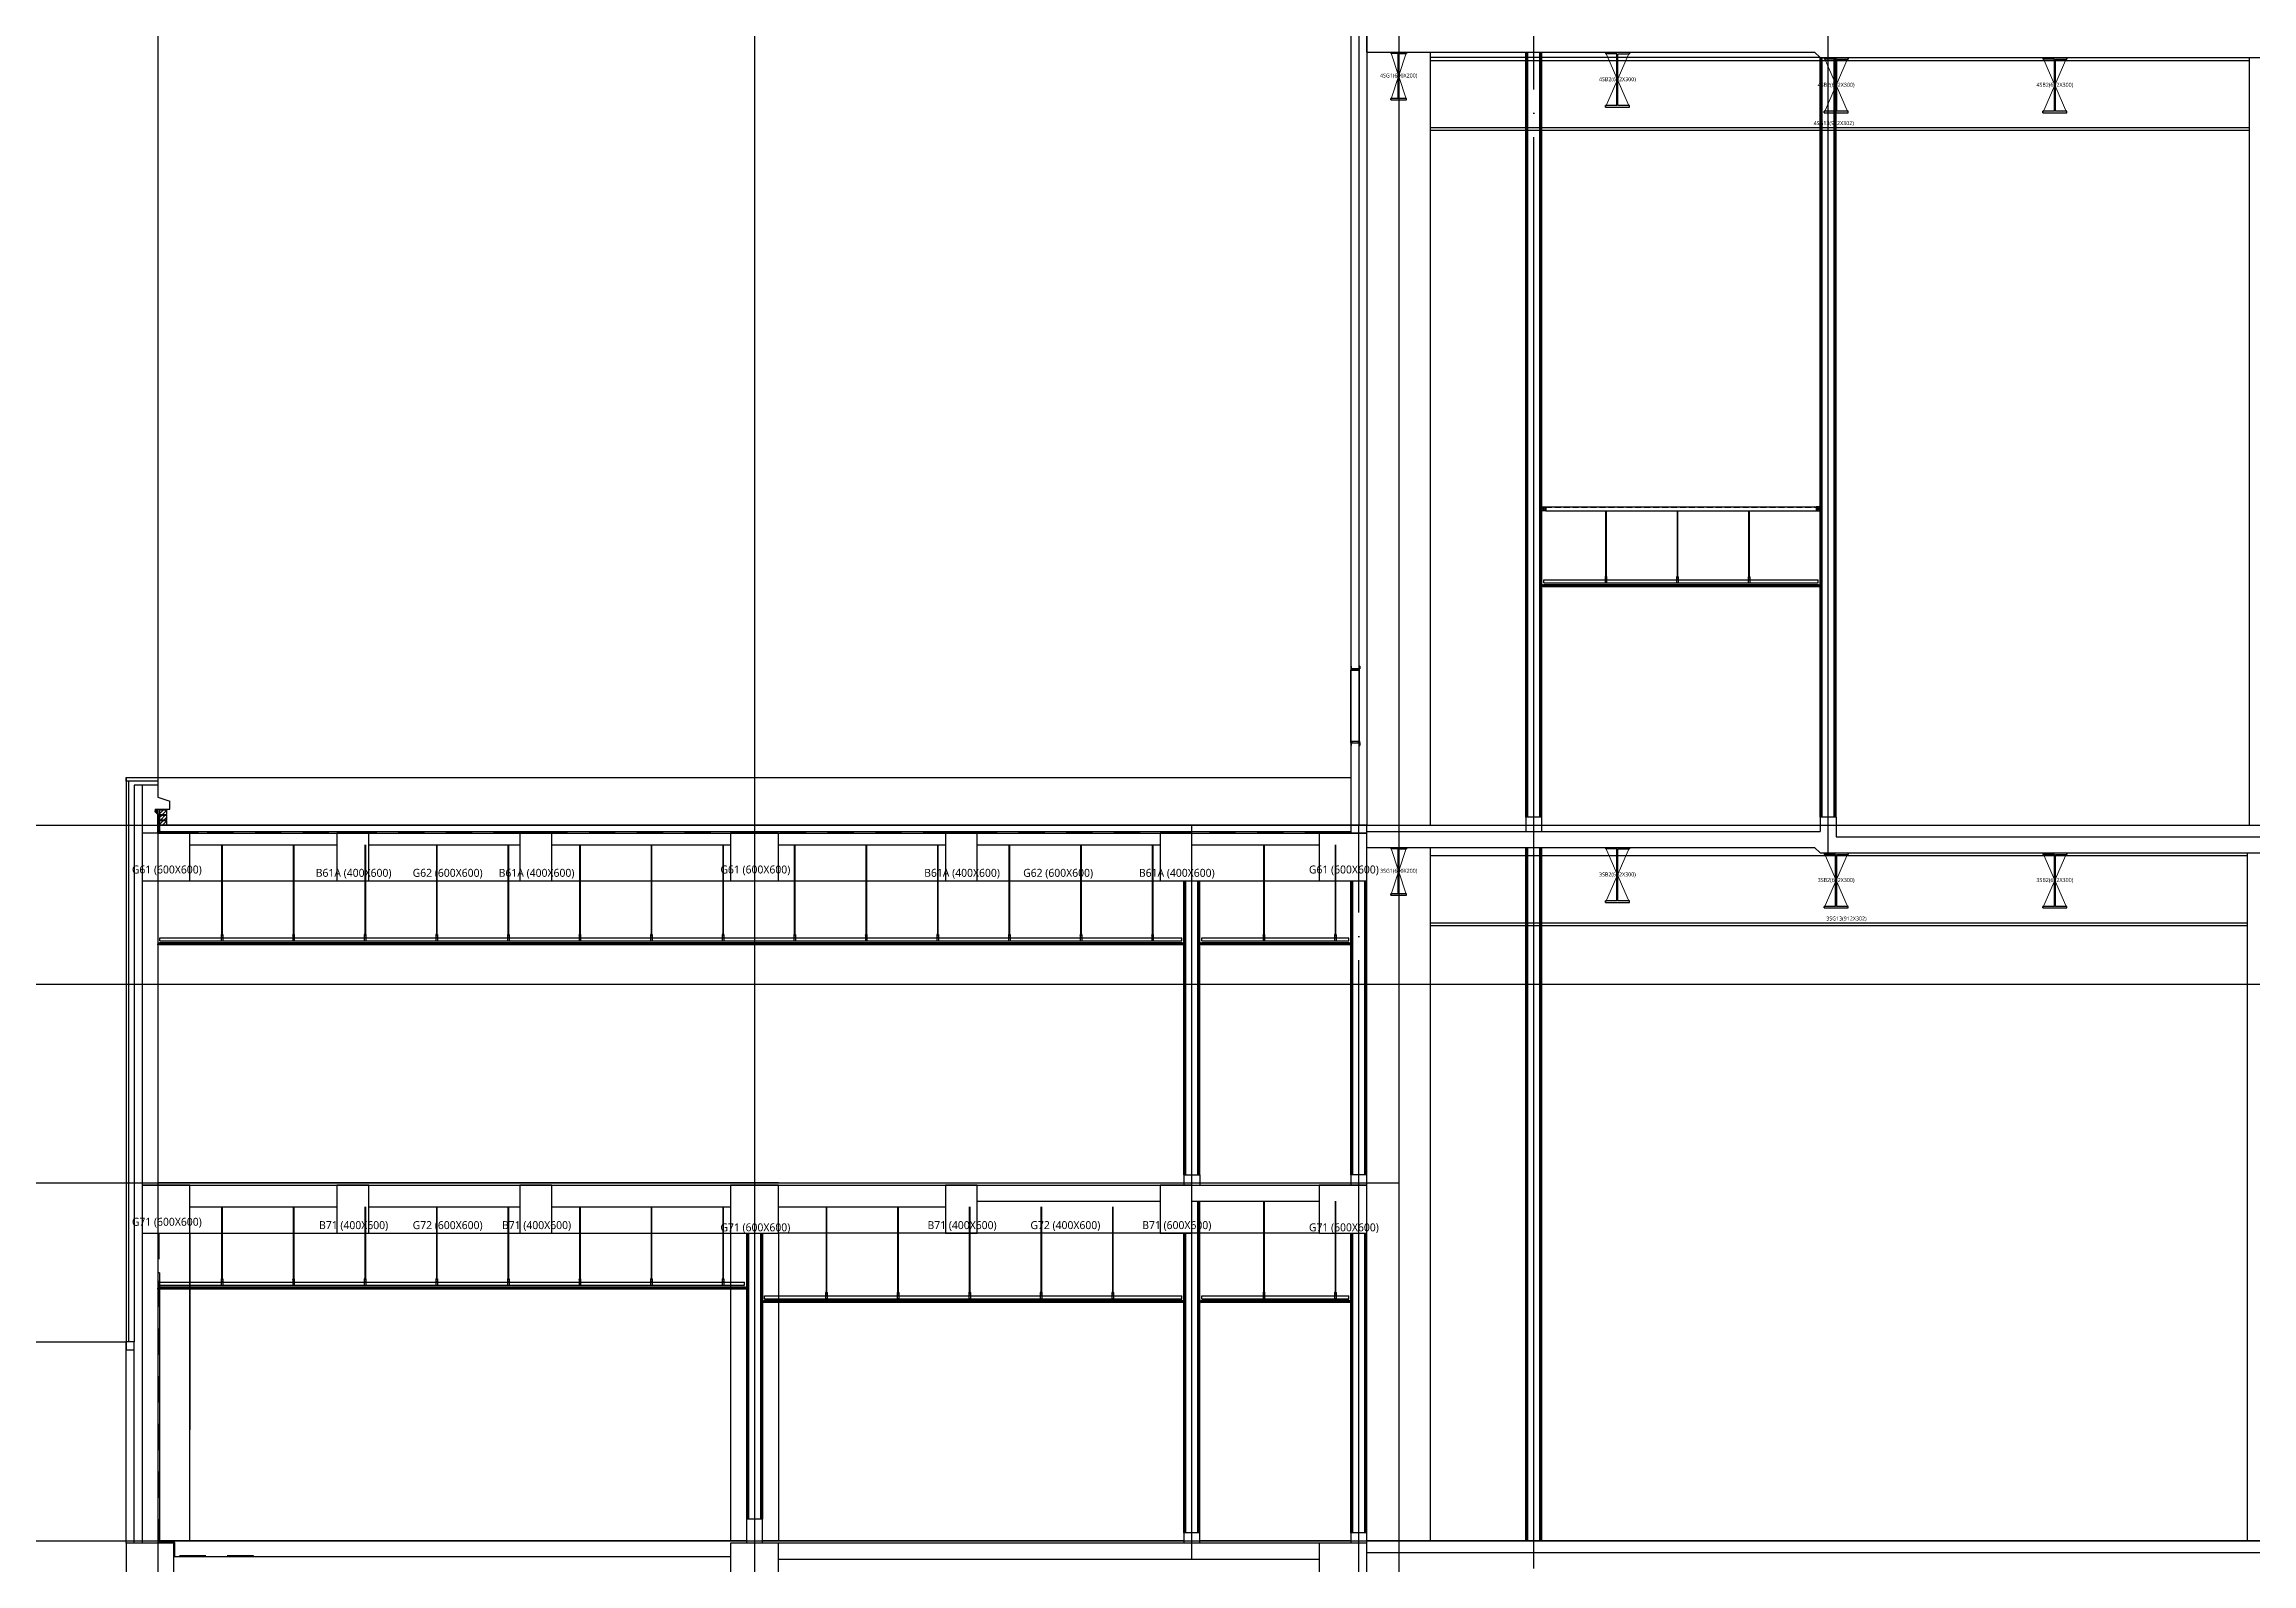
# Model space of a CAD drawing. Header units: millimetres. Extents: x -39468 to 212532, y -94717 to 83483.
# Drawn here: x 19089 to 46847, y -60588 to -41478 of the extents above; entities that cross this region are included whole.
import ezdxf
from ezdxf.enums import TextEntityAlignment as Align

# ---------------------------------------------------------------- set-up
doc = ezdxf.new("R2010")
doc.units = ezdxf.units.MM
doc.header["$LTSCALE"] = 300
doc.header["$MEASUREMENT"] = 0
for name, pattern in [('CEN', [62, 60, -1, 0, -1]), ('HID', [2, 1.1, -0.9]), ('HIDDEN', [0.375, 0.25, -0.125]), ('주단면도-1$0$HID', [2, 1.1, -0.9]), ('주단면도-1$0$STD_CENTER', [66, 60, -2, 2, -2])]:
    doc.linetypes.add(name, pattern=pattern)
doc.layers.get('0').update_dxf_attribs({"linetype": 'CONTINUOUS'})
doc.layers.add('A-ANNO-NPLT', color=129, linetype='CONTINUOUS', plot=False)
for name, color, linetype in [('A-CEN', 1, 'CEN'), ('A-FIN-TYP2', 4, 'CONTINUOUS'), ('A-SECT-LOUVER', 4, 'CONTINUOUS'), ('A-SECT-MATR2', 6, 'CONTINUOUS'), ('A-SECT-MATR2-PAT', 8, 'CONTINUOUS'), ('A-ST-CONC', 2, 'CONTINUOUS'), ('A-WALL-DRY1', 7, 'CONTINUOUS'), ('A-WALL-MASN', 3, 'CONTINUOUS'), ('A-WALL-MASN-PAT1', 8, 'CONTINUOUS'), ('BW', 3, 'CONTINUOUS'), ('C02-AA$0$A-FIN-TYP1', 6, 'CONTINUOUS'), ('C02-AA$0$A-SECT-CLNG', 6, 'CONTINUOUS'), ('C02-AA$0$A-SECT-MATR1', 4, 'CONTINUOUS'), ('COL', 2, 'CONTINUOUS'), ('HID', 7, 'HID'), ('SECT1', 2, 'CONTINUOUS'), ('저온단열', 160, 'CONTINUOUS'), ('주단면도-1$0$A-FIN-TYP1', 6, 'CONTINUOUS'), ('주단면도-1$0$A-FLOR-FLIN-TYP2', 8, 'CONTINUOUS'), ('주단면도-1$0$A-FLOR-GW', 6, 'CONTINUOUS'), ('주단면도-1$0$A-OUT-FIN-TYP2', 4, 'CONTINUOUS'), ('주단면도-1$0$A-ST-AXIS-CEN', 252, '주단면도-1$0$STD_CENTER'), ('주단면도-1$0$A-ST-CONC', 2, 'CONTINUOUS'), ('주단면도-1$0$A-WALL-MASN', 3, 'CONTINUOUS'), ('주단면도-1$0$HID', 7, '주단면도-1$0$HID'), ('철골', 2, 'CONTINUOUS')]:
    doc.layers.add(name, color=color, linetype=linetype)
doc.layers.add('A-ELEV-LIN2', color=7, linetype='CONTINUOUS', lineweight=25)
doc.layers.add('A-XXXX-NPLT', color=144, linetype='CONTINUOUS', lineweight=15, plot=False)
doc.styles.add('맑은고딕', font='malgun.ttf')

# ---------------------------------------------------------------- blocks, each defined once
blk = doc.blocks.new('A$C1e6bed7d')
at = {"layer": 'A-SECT-LOUVER'}
for p, q in [((-18, -1380), (-18, -487)), ((89, -1380), (89, -487))]:
    blk.add_line(p, q, dxfattribs=at)
for points in [[(0, -468, 0.414214), (1, -467, 0.414214), (0, -467), (-15, -467), (-15, -435, 2.252934), (-17, -436), (-17, -467), (-18, -467), (-18, -487), (-5, -487), (-5, -486), (-4, -487), (8, -487), (9, -486), (9, -487), (35, -487), (62, -487), (62, -486), (62, -487), (75, -487), (75, -486), (76, -487), (89, -487), (89, -468), (94, -468), (94, -434, 0.414214), (94, -433), (90, -433, 0.290922), (90, -434), (87, -439, 1), (89, -440), (91, -435, -0.290922), (91, -435), (92, -435, -0.414214), (93, -435), (93, -467), (71, -467, 0.414214), (70, -467, 0.414214), (71, -468), (87, -468), (87, -478), (75, -478, 0.414214), (74, -479, 0.414214), (75, -480), (87, -480), (87, -485), (35, -485), (-16, -485), (-16, -480), (-4, -480, 0.414214), (-3, -479), (-3, -479), (-3, -479, 0.414214), (-4, -478), (-16, -478), (-16, -468)], [(0, -1399, -0.414214), (1, -1399, -0.414214), (0, -1400), (-15, -1400), (-15, -1432, -2.252934), (-17, -1431), (-17, -1400), (-18, -1400), (-18, -1380), (-5, -1380), (-5, -1381), (-4, -1380), (8, -1380), (9, -1381), (9, -1380), (35, -1380), (62, -1380), (62, -1381), (62, -1380), (75, -1380), (75, -1381), (76, -1380), (89, -1380), (89, -1399), (94, -1399), (94, -1433, -0.414214), (94, -1433), (90, -1433, -0.290922), (90, -1433), (87, -1428, -1), (89, -1427), (91, -1432, 0.290922), (91, -1432), (92, -1432, 0.414214), (93, -1431), (93, -1400), (71, -1400, -0.414214), (70, -1399, -0.414214), (71, -1399), (87, -1399), (87, -1388), (75, -1388, -0.414214), (74, -1388, -0.414214), (75, -1387), (87, -1387), (87, -1382), (35, -1382), (-16, -1382), (-16, -1387), (-4, -1387, -0.414214), (-3, -1388), (-3, -1388), (-3, -1388, -0.414214), (-4, -1388), (-16, -1388), (-16, -1399)]]:
    blk.add_lwpolyline(points, format="xyb", close=True, dxfattribs=at)
at = {"layer": 'A-SECT-MATR2'}
for p, q in [((86, -467), (-14, -467)), ((-14, -1400), (86, -1400))]:
    blk.add_line(p, q, dxfattribs=at)
blk = doc.blocks.new('G$CA7BC015C')
at = {"layer": 'A-XXXX-NPLT'}
for p, q in [((134, 600), (334, 0)), ((134, 0), (334, 600))]:
    blk.add_line(p, q, dxfattribs=at)
at = {"layer": '철골', "ltscale": 3}
for p, q in [((134, 600), (334, 600)), ((134, 600), (134, 583)), ((229, 583), (134, 583)), ((229, 17), (229, 583)), ((240, 17), (240, 583)), ((240, 583), (334, 583)), ((334, 600), (334, 583)), ((229, 17), (134, 17)), ((134, 0), (134, 17)), ((134, 0), (334, 0)), ((334, 17), (240, 17)), ((334, 0), (334, 17))]:
    blk.add_line(p, q, dxfattribs=at)
at = {"layer": 'A-XXXX-NPLT', "style": '맑은고딕'}
blk.add_text('3SG1(600X200)', height=50, dxfattribs=at).set_placement((234, 300), align=Align.MIDDLE)
blk = doc.blocks.new('G$CB809C5C5')
at = {"layer": 'A-XXXX-NPLT'}
for p, q in [((80, 692), (380, 0)), ((80, 0), (380, 692))]:
    blk.add_line(p, q, dxfattribs=at)
at = {"layer": '철골', "ltscale": 3}
for p, q in [((80, 692), (380, 692)), ((80, 692), (80, 672)), ((224, 672), (80, 672)), ((224, 20), (224, 672)), ((237, 20), (237, 672)), ((237, 672), (380, 672)), ((380, 692), (380, 672)), ((224, 20), (80, 20)), ((80, 0), (80, 20)), ((80, 0), (380, 0)), ((380, 20), (237, 20)), ((380, 0), (380, 20))]:
    blk.add_line(p, q, dxfattribs=at)
at = {"layer": 'A-XXXX-NPLT', "style": '맑은고딕'}
blk.add_text('3SB2(692X300)', height=50, dxfattribs=at).set_placement((230, 346), align=Align.MIDDLE)
blk = doc.blocks.new('G$CF74D9A7F')
at = {"layer": 'A-XXXX-NPLT'}
for p, q in [((138, 600), (338, 0)), ((138, 0), (338, 600))]:
    blk.add_line(p, q, dxfattribs=at)
at = {"layer": '철골', "ltscale": 3}
for p, q in [((138, 600), (338, 600)), ((138, 600), (138, 583)), ((233, 583), (138, 583)), ((233, 17), (233, 583)), ((244, 17), (244, 583)), ((244, 583), (338, 583)), ((338, 600), (338, 583)), ((233, 17), (138, 17)), ((138, 0), (138, 17)), ((138, 0), (338, 0)), ((338, 17), (244, 17)), ((338, 0), (338, 17))]:
    blk.add_line(p, q, dxfattribs=at)
at = {"layer": 'A-XXXX-NPLT', "style": '맑은고딕'}
blk.add_text('4SG1(600X200)', height=50, dxfattribs=at).set_placement((238, 300), align=Align.MIDDLE)
blk = doc.blocks.new('G$C57577EA3')
at = {"layer": 'A-XXXX-NPLT'}
for p, q in [((84, 692), (384, 0)), ((84, 0), (384, 692))]:
    blk.add_line(p, q, dxfattribs=at)
at = {"layer": '철골', "ltscale": 3}
for p, q in [((84, 692), (384, 692)), ((84, 692), (84, 672)), ((228, 672), (84, 672)), ((228, 20), (228, 672)), ((241, 20), (241, 672)), ((241, 672), (384, 672)), ((384, 692), (384, 672)), ((228, 20), (84, 20)), ((84, 0), (84, 20)), ((84, 0), (384, 0)), ((384, 20), (241, 20)), ((384, 0), (384, 20))]:
    blk.add_line(p, q, dxfattribs=at)
at = {"layer": 'A-XXXX-NPLT', "style": '맑은고딕'}
blk.add_text('4SB2(692X300)', height=50, dxfattribs=at).set_placement((234, 346), align=Align.MIDDLE)
blk = doc.blocks.new('G$C8633876C')
at = {"layer": 'A-XXXX-NPLT'}
for p, q in [((84, 692), (384, 0)), ((84, 0), (384, 692))]:
    blk.add_line(p, q, dxfattribs=at)
at = {"layer": '철골', "ltscale": 3}
for p, q in [((84, 692), (384, 692)), ((84, 692), (84, 672)), ((228, 672), (84, 672)), ((228, 20), (228, 672)), ((241, 20), (241, 672)), ((241, 672), (384, 672)), ((384, 692), (384, 672)), ((228, 20), (84, 20)), ((84, 0), (84, 20)), ((84, 0), (384, 0)), ((384, 20), (241, 20)), ((384, 0), (384, 20))]:
    blk.add_line(p, q, dxfattribs=at)
at = {"layer": 'A-XXXX-NPLT', "style": '맑은고딕'}
blk.add_text('4SB2(692X300)', height=50, dxfattribs=at).set_placement((234, 346), align=Align.MIDDLE)
blk = doc.blocks.new('A$C1BF15DB8')
at = {"layer": 'A-ANNO-NPLT'}
for p, q in [((-21, 14, 0), (-21, -10, 0)), ((0, 0, 0), (-31, 0, 0))]:
    blk.add_line(p, q, dxfattribs=at)
at = {"layer": 'C02-AA$0$A-FIN-TYP1'}
blk.add_line((0, 24), (0, 0), dxfattribs=at)
at = {"layer": 'C02-AA$0$A-SECT-CLNG', "color": 8}
blk.add_line((4, 44), (4, 82), dxfattribs=at)
at = {"layer": 'C02-AA$0$A-SECT-MATR1'}
blk.add_lwpolyline([(-21, 14), (-6, 14), (-6, -1), (9, -1), (9, 0), (-5, 0), (-5, 15), (-20, 15), (-20, 29), (-21, 29)], close=True, dxfattribs=at)
blk = doc.blocks.new('A$C1A1450A5')
at = {"layer": 'C02-AA$0$A-SECT-CLNG', "color": 8}
for p, q in [((-7, 0), (-7, -3)), ((7, 0), (-7, 0)), ((7, 0), (7, -3)), ((10, -3), (-10, -3)), ((-10, -3), (-10, -83)), ((10, -6), (-10, -6)), ((10, -37), (-10, -37)), ((10, -83), (-10, -83)), ((-7, -9), (-7, -6)), ((7, -9), (-7, -9)), ((-4, -14), (-4, -9)), ((4, -14), (-4, -14)), ((4, -14), (4, -9)), ((7, -9), (7, -6)), ((10, -3), (10, -83))]:
    blk.add_line(p, q, dxfattribs=at)
blk = doc.blocks.new('*U2987')
at = {"layer": 'A-ANNO-NPLT'}
for p, q in [((-214, 0), (-245, 0)), ((-235, 14), (-235, -10)), ((7144, 0, 0), (7175, 0, 0)), ((7165, 14, 0), (7165, -10, 0))]:
    blk.add_line(p, q, dxfattribs=at)
at = {"layer": 'C02-AA$0$A-FIN-TYP1'}
for p, q in [((-214, 24), (7144, 24)), ((-214, 12), (7144, 12)), ((-214, 0), (7144, 0))]:
    blk.add_line(p, q, dxfattribs=at)
at = {"layer": 'C02-AA$0$A-SECT-CLNG', "color": 8}
for p, q in [((565, 1030), (565, 125)), ((572, 1030), (572, 125)), ((1465, 1030), (1465, 125)), ((1472, 1030), (1472, 125)), ((2365, 1030), (2365, 125)), ((2372, 1030), (2372, 125)), ((3265, 1030), (3265, 125)), ((3272, 1030), (3272, 125)), ((4165, 1030), (4165, 125)), ((4172, 1030), (4172, 125)), ((5065, 1030), (5065, 125)), ((5072, 1030), (5072, 125)), ((5965, 1030), (5965, 125)), ((5972, 1030), (5972, 125)), ((6865, 1030), (6865, 125)), ((6872, 1030), (6872, 125)), ((-210, 82), (7139, 82)), ((-210, 44), (7139, 44))]:
    blk.add_line(p, q, dxfattribs=at)
for p in [(569, 125), (1469, 125), (2369, 125), (3269, 125), (4169, 125), (5069, 125), (5969, 125), (6869, 125)]:
    blk.add_blockref('A$C1A1450A5', p, dxfattribs=at)
at = {"layer": 'C02-AA$0$A-SECT-MATR1'}
blk.add_blockref('A$C1BF15DB8', (-214, 0), dxfattribs=at)
at = {"layer": 'C02-AA$0$A-SECT-MATR1', "xscale": -1}
blk.add_blockref('A$C1BF15DB8', (7144, 0), dxfattribs=at)
blk = doc.blocks.new('*U2999')
at = {"layer": 'A-ANNO-NPLT'}
for p, q in [((-214, 0), (-245, 0)), ((-235, 14), (-235, -10)), ((5044, 0, 0), (5075, 0, 0)), ((5065, 14, 0), (5065, -10, 0))]:
    blk.add_line(p, q, dxfattribs=at)
at = {"layer": 'C02-AA$0$A-FIN-TYP1'}
for p, q in [((-214, 24), (5044, 24)), ((-214, 12), (5044, 12)), ((-214, 0), (5044, 0))]:
    blk.add_line(p, q, dxfattribs=at)
at = {"layer": 'C02-AA$0$A-SECT-CLNG', "color": 8}
for p, q in [((565, 1200), (565, 125)), ((572, 1200), (572, 125)), ((1465, 1200), (1465, 125)), ((1472, 1200), (1472, 125)), ((2365, 1200), (2365, 125)), ((2372, 1200), (2372, 125)), ((3265, 1200), (3265, 125)), ((3272, 1200), (3272, 125)), ((4165, 1200), (4165, 125)), ((4172, 1200), (4172, 125)), ((-210, 82), (5039, 82)), ((-210, 44), (5039, 44))]:
    blk.add_line(p, q, dxfattribs=at)
for p in [(569, 125), (1469, 125), (2369, 125), (3269, 125), (4169, 125)]:
    blk.add_blockref('A$C1A1450A5', p, dxfattribs=at)
at = {"layer": 'C02-AA$0$A-SECT-MATR1'}
blk.add_blockref('A$C1BF15DB8', (-214, 0), dxfattribs=at)
at = {"layer": 'C02-AA$0$A-SECT-MATR1', "xscale": -1}
blk.add_blockref('A$C1BF15DB8', (5044, 0), dxfattribs=at)
blk = doc.blocks.new('*U3004')
at = {"layer": 'A-ANNO-NPLT'}
for p, q in [((-214, 0), (-245, 0)), ((-235, 14), (-235, -10)), ((1644, 0, 0), (1675, 0, 0)), ((1665, 14, 0), (1665, -10, 0))]:
    blk.add_line(p, q, dxfattribs=at)
at = {"layer": 'C02-AA$0$A-FIN-TYP1'}
for p, q in [((-214, 24), (1644, 24)), ((-214, 12), (1644, 12)), ((-214, 0), (1644, 0))]:
    blk.add_line(p, q, dxfattribs=at)
at = {"layer": 'C02-AA$0$A-SECT-CLNG', "color": 8}
for p, q in [((565, 1270), (565, 125)), ((572, 1270), (572, 125)), ((1465, 1270), (1465, 125)), ((1472, 1270), (1472, 125)), ((-210, 82), (1639, 82)), ((-210, 44), (1639, 44))]:
    blk.add_line(p, q, dxfattribs=at)
for p in [(569, 125), (1469, 125)]:
    blk.add_blockref('A$C1A1450A5', p, dxfattribs=at)
at = {"layer": 'C02-AA$0$A-SECT-MATR1'}
blk.add_blockref('A$C1BF15DB8', (-214, 0), dxfattribs=at)
at = {"layer": 'C02-AA$0$A-SECT-MATR1', "xscale": -1}
blk.add_blockref('A$C1BF15DB8', (1644, 0), dxfattribs=at)
blk = doc.blocks.new('*U3009')
at = {"layer": 'A-ANNO-NPLT'}
for p, q in [((-214, 0), (-245, 0)), ((-235, 14), (-235, -10)), ((12644, 0, 0), (12675, 0, 0)), ((12665, 14, 0), (12665, -10, 0))]:
    blk.add_line(p, q, dxfattribs=at)
at = {"layer": 'C02-AA$0$A-FIN-TYP1'}
for p, q in [((-214, 24), (12644, 24)), ((-214, 12), (12644, 12)), ((-214, 0), (12644, 0))]:
    blk.add_line(p, q, dxfattribs=at)
at = {"layer": 'C02-AA$0$A-SECT-CLNG', "color": 8}
for p, q in [((565, 1250), (565, 125)), ((572, 1250), (572, 125)), ((1465, 1250), (1465, 125)), ((1472, 1250), (1472, 125)), ((2365, 1250), (2365, 125)), ((2372, 1250), (2372, 125)), ((3265, 1250), (3265, 125)), ((3272, 1250), (3272, 125)), ((4165, 1250), (4165, 125)), ((4172, 1250), (4172, 125)), ((5065, 1250), (5065, 125)), ((5072, 1250), (5072, 125)), ((5965, 1250), (5965, 125)), ((5972, 1250), (5972, 125)), ((6865, 1250), (6865, 125)), ((6872, 1250), (6872, 125)), ((7765, 1250), (7765, 125)), ((7772, 1250), (7772, 125)), ((8665, 1250), (8665, 125)), ((8672, 1250), (8672, 125)), ((9565, 1250), (9565, 125)), ((9572, 1250), (9572, 125)), ((10465, 1250), (10465, 125)), ((10472, 1250), (10472, 125)), ((11365, 1250), (11365, 125)), ((11372, 1250), (11372, 125)), ((12265, 1250), (12265, 125)), ((12272, 1250), (12272, 125)), ((-210, 82), (12639, 82)), ((-210, 44), (12639, 44))]:
    blk.add_line(p, q, dxfattribs=at)
for p in [(569, 125), (1469, 125), (2369, 125), (3269, 125), (4169, 125), (5069, 125), (5969, 125), (6869, 125), (7769, 125), (8669, 125), (9569, 125), (10469, 125), (11369, 125), (12269, 125)]:
    blk.add_blockref('A$C1A1450A5', p, dxfattribs=at)
at = {"layer": 'C02-AA$0$A-SECT-MATR1'}
blk.add_blockref('A$C1BF15DB8', (-214, 0), dxfattribs=at)
at = {"layer": 'C02-AA$0$A-SECT-MATR1', "xscale": -1}
blk.add_blockref('A$C1BF15DB8', (12644, 0), dxfattribs=at)
blk = doc.blocks.new('*U3014')
at = {"layer": 'A-ANNO-NPLT'}
for p, q in [((-214, 0), (-245, 0)), ((-235, 14), (-235, -10)), ((1644, 0, 0), (1675, 0, 0)), ((1665, 14, 0), (1665, -10, 0))]:
    blk.add_line(p, q, dxfattribs=at)
at = {"layer": 'C02-AA$0$A-FIN-TYP1'}
for p, q in [((-214, 24), (1644, 24)), ((-214, 12), (1644, 12)), ((-214, 0), (1644, 0))]:
    blk.add_line(p, q, dxfattribs=at)
at = {"layer": 'C02-AA$0$A-SECT-CLNG', "color": 8}
for p, q in [((565, 1250), (565, 125)), ((572, 1250), (572, 125)), ((1465, 1250), (1465, 125)), ((1472, 1250), (1472, 125)), ((-210, 82), (1639, 82)), ((-210, 44), (1639, 44))]:
    blk.add_line(p, q, dxfattribs=at)
for p in [(569, 125), (1469, 125)]:
    blk.add_blockref('A$C1A1450A5', p, dxfattribs=at)
at = {"layer": 'C02-AA$0$A-SECT-MATR1'}
blk.add_blockref('A$C1BF15DB8', (-214, 0), dxfattribs=at)
at = {"layer": 'C02-AA$0$A-SECT-MATR1', "xscale": -1}
blk.add_blockref('A$C1BF15DB8', (1644, 0), dxfattribs=at)
blk = doc.blocks.new('*U3021')
at = {"layer": 'A-ANNO-NPLT'}
for p, q in [((-214, 0), (-245, 0)), ((-235, 14), (-235, -10)), ((3244, 0, 0), (3275, 0, 0)), ((3265, 14, 0), (3265, -10, 0))]:
    blk.add_line(p, q, dxfattribs=at)
at = {"layer": 'C02-AA$0$A-FIN-TYP1'}
for p, q in [((-214, 24), (3244, 24)), ((-214, 12), (3244, 12)), ((-214, 0), (3244, 0))]:
    blk.add_line(p, q, dxfattribs=at)
at = {"layer": 'C02-AA$0$A-SECT-CLNG', "color": 8}
for p, q in [((565, 950), (565, 125)), ((572, 950), (572, 125)), ((1465, 950), (1465, 125)), ((1472, 950), (1472, 125)), ((2365, 950), (2365, 125)), ((2372, 950), (2372, 125)), ((-210, 82), (3239, 82)), ((-210, 44), (3239, 44))]:
    blk.add_line(p, q, dxfattribs=at)
for p in [(569, 125), (1469, 125), (2369, 125)]:
    blk.add_blockref('A$C1A1450A5', p, dxfattribs=at)
at = {"layer": 'C02-AA$0$A-SECT-MATR1'}
blk.add_blockref('A$C1BF15DB8', (-214, 0), dxfattribs=at)
at = {"layer": 'C02-AA$0$A-SECT-MATR1', "xscale": -1}
blk.add_blockref('A$C1BF15DB8', (3244, 0), dxfattribs=at)
blk = doc.blocks.new('G$C6AF4DB44')
at = {"layer": 'A-FIN-TYP2', "color": 8}
for p, q in [((5084, 47, 0), (5128, 3, 0)), ((5084, 3, 0), (5128, 47, 0)), ((8578, 47, 0), (8534, 3, 0)), ((8578, 3, 0), (8534, 47, 0))]:
    blk.add_line(p, q, dxfattribs=at)
at = {"layer": 'A-FIN-TYP2', "color": 8, "linetype": 'HIDDEN'}
for p, q in [((5131, 47, 0), (8531, 47, 0)), ((5131, 3, 0), (8531, 3, 0))]:
    blk.add_line(p, q, dxfattribs=at)
at = {"layer": 'A-FIN-TYP2', "color": 8, "linetype": 'HIDDEN', "elevation": 0}
for points in [[(5128, 3), (5084, 3), (5084, 47), (5128, 47)], [(8534, 3), (8578, 3), (8578, 47), (8534, 47)]]:
    blk.add_lwpolyline(points, close=True, dxfattribs=at)
at = {"layer": 'C02-AA$0$A-FIN-TYP1'}
for p, q in [((5131, 50, 0), (8531, 50, 0)), ((5131, 0, 0), (8531, 0, 0))]:
    blk.add_line(p, q, dxfattribs=at)
at = {"layer": 'C02-AA$0$A-FIN-TYP1', "elevation": 0}
for points in [[(5131, 0), (5081, 0), (5081, 50), (5131, 50)], [(8531, 0), (8581, 0), (8581, 50), (8531, 50)]]:
    blk.add_lwpolyline(points, close=True, dxfattribs=at)

msp = doc.modelspace()

# ---------------------------------------------------------------- hatches: boundary and pattern name
at = {"layer": 'A-SECT-MATR2-PAT'}
h = msp.add_hatch(dxfattribs=at)
h.set_pattern_fill('ANSI37', color=256, scale=100, style=0)
h.set_pattern_definition([(45, (92520.03, -65620.518), (-8.8388348, 8.8388348), []), (135, (92520.03, -65620.518), (-8.8388348, -8.8388348), [])])
h.paths.add_polyline_path([(20518, -51098), (20485, -51098), (20485, -51124), (20518, -51157)])
at = {"layer": 'A-WALL-MASN-PAT1'}
h = msp.add_hatch(dxfattribs=at)
h.set_pattern_fill('ANSI31', color=256, scale=10, style=0)
h.set_pattern_definition([(45, (-145379.913, -53590.05), (-22.45064, 22.45064), [])])
h.paths.add_polyline_path([(20630, -51107), (20540, -51107), (20540, -51164), (20630, -51164)])
h.paths.add_polyline_path([(20630, -51241), (20630, -51298), (20540, -51298), (20540, -51241), (20630, -51241)])
h.paths.add_polyline_path([(20630, -51174), (20540, -51174), (20540, -51231), (20630, -51231)])

# ---------------------------------------------------------------- linework, layer by layer
for p, q in [((41420, -51198), (41420, -41648)), ((41433, -51198), (41433, -41648)), ((41445, -51198), (41445, -41648)), ((41595, -51198), (41595, -41648)), ((41608, -51198), (41608, -41648)), ((41620, -51198), (41620, -41648)), ((46816, -51298), (46816, -41648)), ((20536, -51398), (20520, -51382)), ((20540, -51388), (20530, -51378)), ((46791, -60298, 103000), (46791, -51648, 103000))]:
    msp.add_line(p, q)
at = {"layer": 'A-CEN'}
for p, q in [((37820, -60648), (37820, -31148)), ((41520, -51648), (41520, -31148)), ((33520, -60528), (33520, -51298)), ((35620, -70998), (35620, -51298))]:
    msp.add_line(p, q, dxfattribs=at)
at = {"layer": 'A-ELEV-LIN2'}
for p, q in [((36520, -51298), (36520, -41578)), ((41420, -41648), (36520, -41648)), ((36520, -41682), (46816, -41682)), ((36520, -42526), (46816, -42526)), ((36520, -42560), (46816, -42560)), ((20520, -50698), (35520, -50698)), ((36520, -60298), (36520, -51578)), ((36520, -51682), (46791, -51682)), ((20920, -51998), (27720, -51998)), ((28320, -51998), (35120, -51998)), ((36520, -52526), (46791, -52526)), ((36520, -52560), (46791, -52560)), ((20920, -56428), (20920, -58903)), ((20920, -60298), (20920, -56428)), ((20920, -56428), (27720, -56428)), ((27720, -56428), (27720, -60298)), ((28320, -56428), (28320, -60298)), ((35120, -56428), (28320, -56428))]:
    msp.add_line(p, q, dxfattribs=at)
at = {"layer": 'A-SECT-MATR2-PAT'}
msp.add_line((20518, -51157), (20518, -51098), dxfattribs=at)
msp.add_line((20518, -51157), (20518, -51098), dxfattribs=at)
at = {"layer": 'A-ST-CONC'}
for p, q in [((20520, -50898), (20520, -50948)), ((20520, -50948), (20670, -50998)), ((20670, -51098), (20670, -50998)), ((20485, -51098), (20670, -51098)), ((20485, -51098), (20485, -51133)), ((20485, -51133), (20520, -51167)), ((20520, -51398), (20520, -51167)), ((21029, -51398), (20520, -51398))]:
    msp.add_line(p, q, dxfattribs=at)
at = {"layer": 'A-WALL-DRY1'}
for p, q in [((37720, -51198), (37720, -41578)), ((37733, -51198), (37733, -41578)), ((37745, -51198), (37745, -41578)), ((37895, -51198), (37895, -41578)), ((37908, -51198), (37908, -41578)), ((37920, -51198), (37920, -41578)), ((37720, -60298), (37720, -51578)), ((37733, -60298), (37733, -51578)), ((37745, -60298), (37745, -51578)), ((37895, -60298), (37895, -51578)), ((37908, -60298), (37908, -51578)), ((37920, -60298), (37920, -51578)), ((33420, -55698), (33420, -51998)), ((33433, -55698), (33433, -51998)), ((33445, -55698), (33445, -51998)), ((33595, -55698), (33595, -51998)), ((33608, -55698), (33608, -51998)), ((33620, -55698), (33620, -51998)), ((35520, -55698), (35520, -51998)), ((35533, -55698), (35533, -51998)), ((35545, -55698), (35545, -51998)), ((35695, -55698), (35695, -51998)), ((35708, -55698), (35708, -51998)), ((35720, -55698), (35720, -51998)), ((33595, -60198), (33595, -56028)), ((33608, -60198), (33608, -56028)), ((33620, -60198), (33620, -56028)), ((27920, -56428), (27920, -60028)), ((27933, -56428), (27933, -60028)), ((27945, -56428), (27945, -60028)), ((28095, -56428), (28095, -60028)), ((28108, -56428), (28108, -60028)), ((28120, -56428), (28120, -60028)), ((33420, -60198), (33420, -56428)), ((33433, -60198), (33433, -56428)), ((33445, -60198), (33445, -56428)), ((35520, -60198), (35520, -56428)), ((35533, -60198), (35533, -56428)), ((35545, -60198), (35545, -56428)), ((35695, -60198), (35695, -56428)), ((35708, -60198), (35708, -56428)), ((35720, -60198), (35720, -56428))]:
    msp.add_line(p, q, dxfattribs=at)
at = {"layer": 'A-WALL-MASN'}
for p, q in [((20540, -51107), (20630, -51107)), ((20540, -51164), (20540, -51107)), ((20540, -51164), (20630, -51164)), ((20540, -51231), (20540, -51174)), ((20540, -51174), (20630, -51174)), ((20540, -51231), (20630, -51231)), ((20540, -51298), (20540, -51241)), ((20540, -51241), (20630, -51241)), ((20540, -51298), (20630, -51298)), ((20630, -51164), (20630, -51107)), ((20630, -51231), (20630, -51174)), ((20630, -51298), (20630, -51241))]:
    msp.add_line(p, q, dxfattribs=at)
at = {"layer": 'BW'}
msp.add_line((20540, -51174), (20630, -51174), dxfattribs=at)
at = {"layer": 'COL'}
msp.add_line((20485, -51133), (20485, -51118), dxfattribs=at)
at = {"layer": 'HID', "color": 8}
msp.add_line((20530, -56428), (20530, -60318), dxfattribs=at)
msp.add_lwpolyline([(21720, -60498), (21720, -60488), (20730, -60488), (20730, -60318), (20530, -60318)], dxfattribs=at)
at = {"layer": '저온단열'}
for p, q in [((20220, -50798), (20220, -57798)), ((20320, -50798), (20220, -50798))]:
    msp.add_line(p, q, dxfattribs=at)
at = {"layer": '주단면도-1$0$A-FIN-TYP1'}
for p, q in [((20540, -51098), (20540, -51368)), ((35720, -51298), (20540, -51298)), ((35720, -51298), (37720, -51298)), ((20550, -51378), (20540, -51368)), ((20550, -51378), (35520, -51378)), ((20520, -55798), (28320, -55798)), ((28320, -55798), (20520, -55798)), ((20520, -55798), (33420, -55798)), ((33620, -55798), (35520, -55798)), ((27920, -57128), (20520, -57128)), ((20540, -56928), (20530, -56928)), ((20540, -56928), (20540, -60298)), ((28120, -57298), (33420, -57298)), ((27920, -60298), (20540, -60298)), ((28120, -60298), (33420, -60298)), ((33420, -60298), (28120, -60298)), ((28120, -60298), (33420, -60298)), ((33620, -60298), (35520, -60298)), ((35520, -60298), (33620, -60298)), ((35720, -60298), (35962, -60298)), ((134720, -60298), (35720, -60298))]:
    msp.add_line(p, q, dxfattribs=at)
for points in [[(37920, -51298), (41420, -51298)], [(41620, -51298), (135520, -51298)]]:
    msp.add_lwpolyline(points, dxfattribs=at)
at = {"layer": '주단면도-1$0$A-FLOR-FLIN-TYP2'}
msp.add_lwpolyline([(35720, -41378), (35720, -51298)], dxfattribs=at)
at = {"layer": '주단면도-1$0$A-FLOR-GW'}
for p, q in [((35520, -29798), (35520, -51298)), ((35620, -29898), (35620, -51298))]:
    msp.add_line(p, q, dxfattribs=at)
at = {"layer": '주단면도-1$0$A-OUT-FIN-TYP2'}
for p, q in [((20120, -50698), (20120, -57798)), ((20150, -50748), (20150, -57798))]:
    msp.add_line(p, q, dxfattribs=at)
msp.add_lwpolyline([(20520, -50748), (20120, -50748), (20120, -50698), (20520, -50698)], close=True, dxfattribs=at)
at = {"layer": '주단면도-1$0$A-ST-AXIS-CEN', "linetype": 'Continuous'}
for p, q in [((20520, -24798), (20520, -50948)), ((28020, -24798), (28020, -79298)), ((36120, -24798), (36120, -79298)), ((-5170, -51298), (168381, -51298)), ((20520, -51167), (20520, -79298)), ((-5170, -53298), (168381, -53298)), ((-5170, -55798), (36120, -55798)), ((-5170, -60298), (168381, -60298))]:
    msp.add_line(p, q, dxfattribs=at)
at = {"layer": '주단면도-1$0$A-ST-CONC'}
for p, q in [((35720, -41578), (35720, -41378)), ((41420, -41648), (41350, -41578)), ((41420, -41648), (135520, -41648)), ((20320, -50798), (20320, -60328)), ((20520, -50798), (20320, -50798)), ((20520, -50798), (20520, -50948)), ((20520, -51167), (20520, -51398)), ((41420, -51198), (41420, -51378)), ((41620, -51198), (41420, -51198)), ((41620, -51198), (41620, -51448)), ((20520, -51398), (35720, -51398)), ((20920, -51548), (22770, -51548)), ((20920, -51548), (22770, -51548)), ((23170, -51548), (25070, -51548)), ((25470, -51548), (27720, -51548)), ((28320, -51548), (30420, -51548)), ((30820, -51548), (33120, -51548)), ((33520, -51548), (35120, -51548)), ((35720, -51378), (41420, -51378)), ((41420, -51648), (41350, -51578)), ((41620, -51448), (135520, -51448)), ((41420, -51648), (134420, -51648)), ((20520, -51998), (20520, -55828)), ((20520, -52248), (20520, -55828)), ((20320, -55828), (35720, -55828)), ((30820, -56028), (33120, -56028)), ((33520, -56028), (35120, -56028)), ((35720, -56498), (35720, -55898)), ((20920, -56098), (22770, -56098)), ((23170, -56098), (25070, -56098)), ((25470, -56098), (27720, -56098)), ((28320, -56098), (30420, -56098)), ((20520, -56428), (20520, -60328)), ((20520, -56778), (20520, -60328)), ((33620, -60198), (33420, -60198)), ((33420, -60198), (33420, -60328)), ((33620, -60328), (33620, -60198)), ((27720, -60498), (20720, -60498)), ((35120, -60328), (28320, -60328)), ((135020, -60448), (35720, -60448)), ((28320, -60528), (35120, -60528))]:
    msp.add_line(p, q, dxfattribs=at)
for points in [[(35720, -41578), (41350, -41578)], [(35720, -51398), (35720, -51298), (35520, -51298), (35520, -51398)], [(37920, -51378), (37920, -51198), (37720, -51198), (37720, -51378)], [(35720, -51578), (41350, -51578)], [(33420, -55698), (33420, -55828)], [(33420, -55698), (33620, -55698), (33620, -55828)], [(35720, -55898), (35720, -55698), (35520, -55698), (35520, -55828)], [(18320, -57798), (20120, -57798)], [(28120, -60328), (28120, -60028), (27920, -60028), (27920, -60328)], [(35720, -60398), (35720, -60198), (35520, -60198), (35520, -60328)]]:
    msp.add_lwpolyline(points, dxfattribs=at)
for points in [[(20320, -51998), (20920, -51998), (20920, -51398), (20320, -51398)], [(22770, -51998), (23170, -51998), (23170, -51398), (22770, -51398)], [(25070, -51998), (25470, -51998), (25470, -51398), (25070, -51398)], [(27720, -51998), (28320, -51998), (28320, -51398), (27720, -51398)], [(30420, -51998), (30820, -51998), (30820, -51398), (30420, -51398)], [(33120, -51998), (33520, -51998), (33520, -51398), (33120, -51398)], [(35120, -51998), (35720, -51998), (35720, -51398), (35120, -51398)], [(20320, -56428), (20920, -56428), (20920, -55828), (20320, -55828)], [(22770, -56428), (23170, -56428), (23170, -55828), (22770, -55828)], [(25070, -56428), (25470, -56428), (25470, -55828), (25070, -55828)], [(27720, -56428), (28320, -56428), (28320, -55828), (27720, -55828)], [(30420, -56428), (30820, -56428), (30820, -55828), (30420, -55828)], [(33120, -56428), (33520, -56428), (33520, -55828), (33120, -55828)], [(35120, -56428), (35720, -56428), (35720, -55828), (35120, -55828)], [(20120, -57898), (20220, -57898), (20220, -57798), (20120, -57798)], [(20120, -61328), (20720, -61328), (20720, -60328), (20120, -60328)], [(27720, -61098), (28320, -61098), (28320, -60328), (27720, -60328)], [(35120, -60928), (35720, -60928), (35720, -60328), (35120, -60328)]]:
    msp.add_lwpolyline(points, close=True, dxfattribs=at)
at = {"layer": '주단면도-1$0$A-WALL-MASN'}
for p, q in [((20120, -60328), (20120, -57798)), ((20220, -60328), (20220, -57798))]:
    msp.add_line(p, q, dxfattribs=at)
at = {"layer": '주단면도-1$0$HID'}
for p, q in [((20530, -51169), (20485, -51124)), ((20530, -51169), (20530, -51378)), ((20540, -51388), (35520, -51388))]:
    msp.add_line(p, q, dxfattribs=at)

# ---------------------------------------------------------------- block references
for name, p in [('G$CF74D9A7F', (35882, -42178)), ('G$C57577EA3', (38636, -42270)), ('G$C8633876C', (41386, -42340)), ('G$C8633876C', (44136, -42340)), ('G$C6AF4DB44', (32839, -47348)), ('G$CA7BC015C', (35886, -52178)), ('G$CB809C5C5', (38640, -52270)), ('G$CB809C5C5', (41390, -52340)), ('G$CB809C5C5', (44140, -52340))]:
    msp.add_blockref(name, p)
at = {"layer": 'C02-AA$0$A-FIN-TYP1'}
for name, p in [('*U3021', (38155, -48298)), ('*U3009', (20755, -52798)), ('*U3014', (33855, -52798)), ('*U3004', (33855, -57298)), ('*U2987', (20755, -57128)), ('*U2999', (28355, -57298))]:
    msp.add_blockref(name, p, dxfattribs=at)
at = {"layer": 'SECT1'}
msp.add_blockref('A$C1e6bed7d', (35538, -48865), dxfattribs=at)

# ---------------------------------------------------------------- texts
at = {"layer": 'A-XXXX-NPLT', "style": '맑은고딕'}
for s, height, p in [('4SG13(912X302)', 50, (41590, -42476)), ('G61 (600X600)', 100, (20631, -51867)), ('B61A (400X600)', 100, (22980, -51909)), ('G62 (600X600)', 100, (24162, -51909)), ('B61A (400X600)', 100, (25280, -51909)), ('G61 (600X600)', 100, (28031, -51867)), ('B61A (400X600)', 100, (30630, -51909)), ('G62 (600X600)', 100, (31838, -51909)), ('B61A (400X600)', 100, (33330, -51909)), ('G61 (600X600)', 100, (35431, -51867)), ('3SG13(912X302)', 50, (41750, -52478)), ('G71 (600X600)', 100, (20631, -56297)), ('B71 (400X600)', 100, (22980, -56339)), ('G72 (600X600)', 100, (24162, -56339)), ('B71 (400X600)', 100, (25280, -56339)), ('G71 (600X600)', 100, (28031, -56367)), ('B71 (400X600)', 100, (30630, -56339)), ('G72 (400X600)', 100, (31929, -56339)), ('B71 (600X600)', 100, (33330, -56339)), ('G71 (600X600)', 100, (35431, -56367))]:
    msp.add_text(s, height=height, dxfattribs=at).set_placement(p, align=Align.MIDDLE)

doc.saveas('drawing.dxf')
